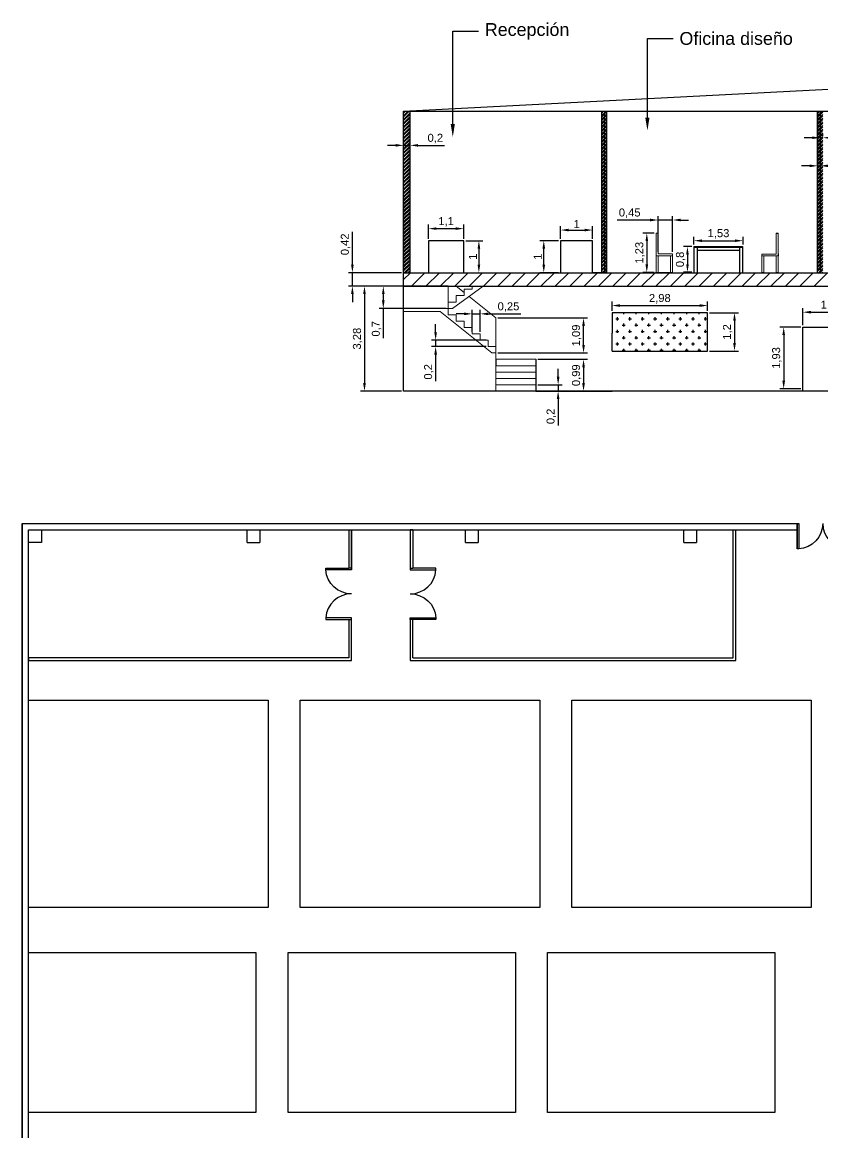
# Model space of a CAD drawing. Header units: millimetres. Extents: x 3014 to 3704, y 1026 to 1694.
# Drawn here: x 3013.7 to 3263.7, y 1329.7 to 1676.7 of the extents above; entities that cross this region are included whole.
import ezdxf
from ezdxf import colors
from ezdxf.entities.mleader import LeaderData, LeaderLine
from ezdxf.math import Vec2, Vec3

# ---------------------------------------------------------------- set-up
doc = ezdxf.new("R2010")
doc.units = ezdxf.units.MM
doc.linetypes.add('CONTINU', pattern=[0, 0])
doc.layers.add('CARPINTERIA', color=255, linetype='Continuous')
doc.layers.add('PUERTAS', color=7, linetype='Continuous')
doc.styles.get("Standard").update_dxf_attribs({"font": 'arial.ttf'})
doc.dimstyles.new('ISO-25', dxfattribs={"dimtxt": 2.5, "dimasz": 2.5, "dimexe": 1.25, "dimexo": 0.625, "dimtad": 1, "dimtxsty": 'Standard', "dimcen": 2.5, "dimadec": 0, "dimazin": 0, "dimtfac": 1, "dimtmove": 0, "dimatfit": 3, "dimfxl": 1, "dimarcsym": 0})
pattern_1 = [(45, (-1.67774, -34.07064), (-0.57249133, 0.57249133), []), (45, (-1.2961, -34.07064), (-0.57249133, 0.57249133), [])]

# ---------------------------------------------------------------- blocks, each defined once
blk = doc.blocks.new('*D11')
at = {"color": 0, "lineweight": -2, "transparency": 16777216}
for p, q in [((3181.09, 1565.92), (3181.09, 1568.42)), ((3174.74, 1563.42), (3182.34, 1563.42)), ((3174.74, 1561.43), (3182.34, 1561.43)), ((3181.09, 1563.42), (3181.09, 1561.43)), ((3181.09, 1558.93), (3181.09, 1550.66))]:
    blk.add_line(p, q, dxfattribs=at)
at = {"color": 0, "transparency": 16777216}
for points in [[(3180.67, 1565.92), (3181.51, 1565.92), (3181.09, 1563.42)], [(3180.67, 1558.93), (3181.51, 1558.93), (3181.09, 1561.43)]]:
    blk.add_solid(points, dxfattribs=at)
at = {"layer": 'Defpoints', "color": 0, "transparency": 16777216}
for p in [(3174.11, 1563.42), (3174.11, 1561.43), (3181.09, 1561.43)]:
    blk.add_point(p, dxfattribs=at)
at = {"color": 0, "transparency": 16777216, "insert": (3178.96, 1553.54), "char_height": 2.5, "attachment_point": 5, "rotation": 90}
blk.add_mtext('0,2', dxfattribs=at)
blk = doc.blocks.new('*D12')
at = {"color": 0, "lineweight": -2, "transparency": 16777216}
for p, q in [((3174.74, 1571.37), (3190.28, 1571.37)), ((3189.03, 1568.87), (3189.03, 1563.93)), ((3174.74, 1561.43), (3190.28, 1561.43))]:
    blk.add_line(p, q, dxfattribs=at)
at = {"color": 0, "transparency": 16777216}
for points in [[(3188.61, 1568.87), (3189.45, 1568.87), (3189.03, 1571.37)], [(3188.61, 1563.93), (3189.45, 1563.93), (3189.03, 1561.43)]]:
    blk.add_solid(points, dxfattribs=at)
at = {"layer": 'Defpoints', "color": 0, "transparency": 16777216}
for p in [(3174.11, 1571.37), (3174.11, 1561.43), (3189.03, 1561.43)]:
    blk.add_point(p, dxfattribs=at)
at = {"color": 0, "transparency": 16777216, "insert": (3186.9, 1566.4), "char_height": 2.5, "attachment_point": 5, "rotation": 90}
blk.add_mtext('0,99', dxfattribs=at)
blk = doc.blocks.new('*D13')
at = {"color": 0, "lineweight": -2, "transparency": 16777216}
for p, q in [((3162.31, 1584.3), (3190.28, 1584.3)), ((3189.03, 1575.86), (3189.03, 1581.8)), ((3162.31, 1573.36), (3190.28, 1573.36))]:
    blk.add_line(p, q, dxfattribs=at)
at = {"color": 0, "transparency": 16777216}
for points in [[(3188.61, 1581.8), (3189.45, 1581.8), (3189.03, 1584.3)], [(3188.61, 1575.86), (3189.45, 1575.86), (3189.03, 1573.36)]]:
    blk.add_solid(points, dxfattribs=at)
at = {"layer": 'Defpoints', "color": 0, "transparency": 16777216}
for p in [(3161.68, 1584.3), (3189.03, 1584.3), (3161.68, 1573.36)]:
    blk.add_point(p, dxfattribs=at)
at = {"color": 0, "transparency": 16777216, "insert": (3186.9, 1578.83), "char_height": 2.5, "attachment_point": 5, "rotation": 90}
blk.add_mtext('1,09', dxfattribs=at)
blk = doc.blocks.new('*D14')
at = {"color": 0, "lineweight": -2, "transparency": 16777216}
for p, q in [((3146.15, 1594.24), (3125.25, 1594.24)), ((3126.5, 1591.74), (3126.5, 1589.78)), ((3146.15, 1587.28), (3125.25, 1587.28)), ((3126.5, 1587.28), (3126.5, 1578))]:
    blk.add_line(p, q, dxfattribs=at)
at = {"color": 0, "transparency": 16777216}
for points in [[(3126.08, 1591.74), (3126.91, 1591.74), (3126.5, 1594.24)], [(3126.08, 1589.78), (3126.91, 1589.78), (3126.5, 1587.28)]]:
    blk.add_solid(points, dxfattribs=at)
at = {"layer": 'Defpoints', "color": 0, "transparency": 16777216}
for p in [(3126.5, 1594.24), (3146.77, 1594.24), (3146.77, 1587.28)]:
    blk.add_point(p, dxfattribs=at)
at = {"color": 0, "transparency": 16777216, "insert": (3124.37, 1580.9), "char_height": 2.5, "attachment_point": 5, "rotation": 90}
blk.add_mtext('0,7', dxfattribs=at)
blk = doc.blocks.new('*D15')
at = {"color": 0, "lineweight": -2, "transparency": 16777216}
for p, q in [((3142.84, 1579.84), (3142.84, 1582.34)), ((3158.57, 1577.34), (3141.59, 1577.34)), ((3158.57, 1575.35), (3141.59, 1575.35)), ((3142.84, 1577.34), (3142.84, 1575.35)), ((3142.84, 1572.85), (3142.84, 1564.57))]:
    blk.add_line(p, q, dxfattribs=at)
at = {"color": 0, "transparency": 16777216}
for points in [[(3142.43, 1579.84), (3143.26, 1579.84), (3142.84, 1577.34)], [(3142.43, 1572.85), (3143.26, 1572.85), (3142.84, 1575.35)]]:
    blk.add_solid(points, dxfattribs=at)
at = {"layer": 'Defpoints', "color": 0, "transparency": 16777216}
for p in [(3142.84, 1575.35), (3159.2, 1577.34), (3159.2, 1575.35)]:
    blk.add_point(p, dxfattribs=at)
at = {"color": 0, "transparency": 16777216, "insert": (3140.72, 1567.46), "char_height": 2.5, "attachment_point": 5, "rotation": 90}
blk.add_mtext('0,2', dxfattribs=at)
blk = doc.blocks.new('*D16')
at = {"color": 0, "lineweight": -2, "transparency": 16777216}
for p, q in [((3151.73, 1585.57), (3149.23, 1585.57)), ((3154.23, 1579.95), (3154.23, 1586.82)), ((3154.23, 1585.57), (3156.71, 1585.57)), ((3156.71, 1579.95), (3156.71, 1586.82)), ((3159.21, 1585.57), (3169.48, 1585.57))]:
    blk.add_line(p, q, dxfattribs=at)
at = {"color": 0, "transparency": 16777216}
for points in [[(3151.73, 1585.99), (3151.73, 1585.16), (3154.23, 1585.57)], [(3159.21, 1585.99), (3159.21, 1585.16), (3156.71, 1585.57)]]:
    blk.add_solid(points, dxfattribs=at)
at = {"layer": 'Defpoints', "color": 0, "transparency": 16777216}
for p in [(3156.71, 1585.57), (3154.23, 1579.33), (3156.71, 1579.33)]:
    blk.add_point(p, dxfattribs=at)
at = {"color": 0, "transparency": 16777216, "insert": (3165.59, 1587.7), "char_height": 2.5, "attachment_point": 5}
blk.add_mtext('0,25', dxfattribs=at)
blk = doc.blocks.new('*D17')
at = {"color": 0, "lineweight": -2, "transparency": 16777216}
for p, q in [((3132.23, 1594.24), (3119.37, 1594.24)), ((3120.62, 1591.74), (3120.62, 1563.93)), ((3132.23, 1561.43), (3119.37, 1561.43))]:
    blk.add_line(p, q, dxfattribs=at)
at = {"color": 0, "transparency": 16777216}
for points in [[(3120.2, 1591.74), (3121.03, 1591.74), (3120.62, 1594.24)], [(3120.2, 1563.93), (3121.03, 1563.93), (3120.62, 1561.43)]]:
    blk.add_solid(points, dxfattribs=at)
at = {"layer": 'Defpoints', "color": 0, "transparency": 16777216}
for p in [(3132.85, 1594.24), (3120.62, 1561.43), (3132.85, 1561.43)]:
    blk.add_point(p, dxfattribs=at)
at = {"color": 0, "transparency": 16777216, "insert": (3118.49, 1577.83), "char_height": 2.5, "attachment_point": 5, "rotation": 90}
blk.add_mtext('3,28', dxfattribs=at)
blk = doc.blocks.new('*D18')
at = {"color": 0, "lineweight": -2, "transparency": 16777216}
for p, q in [((3116.84, 1600.93), (3116.84, 1611.15)), ((3132.23, 1598.43), (3115.59, 1598.43)), ((3116.84, 1594.24), (3116.84, 1598.43)), ((3132.23, 1594.24), (3115.59, 1594.24)), ((3116.84, 1591.74), (3116.84, 1589.24))]:
    blk.add_line(p, q, dxfattribs=at)
at = {"color": 0, "transparency": 16777216}
for points in [[(3116.42, 1600.93), (3117.26, 1600.93), (3116.84, 1598.43)], [(3116.42, 1591.74), (3117.26, 1591.74), (3116.84, 1594.24)]]:
    blk.add_solid(points, dxfattribs=at)
at = {"layer": 'Defpoints', "color": 0, "transparency": 16777216}
for p in [(3116.84, 1598.43), (3132.85, 1598.43), (3132.85, 1594.24)]:
    blk.add_point(p, dxfattribs=at)
at = {"color": 0, "transparency": 16777216, "insert": (3114.71, 1607.29), "char_height": 2.5, "attachment_point": 5, "rotation": 90}
blk.add_mtext('0,42', dxfattribs=at)
blk = doc.blocks.new('*D48')
at = {"color": 0, "lineweight": -2, "transparency": 16777216}
for p, q in [((3197.94, 1586.56), (3197.94, 1589.41)), ((3227.77, 1586.56), (3227.77, 1589.41)), ((3200.44, 1588.16), (3225.27, 1588.16))]:
    blk.add_line(p, q, dxfattribs=at)
at = {"color": 0, "transparency": 16777216}
for points in [[(3200.44, 1588.58), (3200.44, 1587.74), (3197.94, 1588.16)], [(3225.27, 1588.58), (3225.27, 1587.74), (3227.77, 1588.16)]]:
    blk.add_solid(points, dxfattribs=at)
at = {"layer": 'Defpoints', "color": 0, "transparency": 16777216}
for p in [(3197.94, 1585.93), (3227.77, 1588.16), (3227.77, 1585.93)]:
    blk.add_point(p, dxfattribs=at)
at = {"color": 0, "transparency": 16777216, "insert": (3212.85, 1590.29), "char_height": 2.5, "attachment_point": 5}
blk.add_mtext('2,98', dxfattribs=at)
blk = doc.blocks.new('*D49')
at = {"color": 0, "lineweight": -2, "transparency": 16777216}
for p, q in [((3228.39, 1585.93), (3237.42, 1585.93)), ((3236.17, 1583.43), (3236.17, 1576.43)), ((3228.39, 1573.93), (3237.42, 1573.93))]:
    blk.add_line(p, q, dxfattribs=at)
at = {"color": 0, "transparency": 16777216}
for points in [[(3235.76, 1583.43), (3236.59, 1583.43), (3236.17, 1585.93)], [(3235.76, 1576.43), (3236.59, 1576.43), (3236.17, 1573.93)]]:
    blk.add_solid(points, dxfattribs=at)
at = {"layer": 'Defpoints', "color": 0, "transparency": 16777216}
for p in [(3227.77, 1585.93), (3227.77, 1573.93), (3236.17, 1573.93)]:
    blk.add_point(p, dxfattribs=at)
at = {"color": 0, "transparency": 16777216, "insert": (3234.05, 1579.93), "char_height": 2.5, "attachment_point": 5, "rotation": 90}
blk.add_mtext('1,2', dxfattribs=at)
blk = doc.blocks.new('*D50')
at = {"color": 0, "lineweight": -2, "transparency": 16777216}
for p, q in [((3257.51, 1582.06), (3257.51, 1587.34)), ((3260.01, 1586.09), (3271.01, 1586.09)), ((3273.51, 1582.06), (3273.51, 1587.34))]:
    blk.add_line(p, q, dxfattribs=at)
at = {"color": 0, "transparency": 16777216}
for points in [[(3260.01, 1586.5), (3260.01, 1585.67), (3257.51, 1586.09)], [(3271.01, 1586.5), (3271.01, 1585.67), (3273.51, 1586.09)]]:
    blk.add_solid(points, dxfattribs=at)
at = {"layer": 'Defpoints', "color": 0, "transparency": 16777216}
for p in [(3273.51, 1586.09), (3257.51, 1581.43), (3273.51, 1581.43)]:
    blk.add_point(p, dxfattribs=at)
at = {"color": 0, "transparency": 16777216, "insert": (3265.51, 1588.21), "char_height": 2.5, "attachment_point": 5}
blk.add_mtext('1,6', dxfattribs=at)
blk = doc.blocks.new('*D51')
at = {"color": 0, "lineweight": -2, "transparency": 16777216}
for p, q in [((3256.88, 1581.43), (3250.28, 1581.43)), ((3251.53, 1578.93), (3251.53, 1564.65)), ((3256.88, 1562.15), (3250.28, 1562.15))]:
    blk.add_line(p, q, dxfattribs=at)
at = {"color": 0, "transparency": 16777216}
for points in [[(3251.11, 1578.93), (3251.95, 1578.93), (3251.53, 1581.43)], [(3251.11, 1564.65), (3251.95, 1564.65), (3251.53, 1562.15)]]:
    blk.add_solid(points, dxfattribs=at)
at = {"layer": 'Defpoints', "color": 0, "transparency": 16777216}
for p in [(3257.51, 1581.43), (3251.53, 1562.15), (3257.51, 1562.15)]:
    blk.add_point(p, dxfattribs=at)
at = {"color": 0, "transparency": 16777216, "insert": (3249.4, 1571.79), "char_height": 2.5, "attachment_point": 5, "rotation": 90}
blk.add_mtext('1,93', dxfattribs=at)
blk = doc.blocks.new('*D52')
at = {"color": 0, "lineweight": -2, "transparency": 16777216}
for p, q in [((3211.05, 1610.8), (3207.53, 1610.8)), ((3208.78, 1608.3), (3208.78, 1601.02)), ((3211.05, 1598.52), (3207.53, 1598.52))]:
    blk.add_line(p, q, dxfattribs=at)
at = {"color": 0, "transparency": 16777216}
for points in [[(3208.37, 1608.3), (3209.2, 1608.3), (3208.78, 1610.8)], [(3208.37, 1601.02), (3209.2, 1601.02), (3208.78, 1598.52)]]:
    blk.add_solid(points, dxfattribs=at)
at = {"layer": 'Defpoints', "color": 0, "transparency": 16777216}
for p in [(3211.68, 1610.8, 24.17), (3208.78, 1598.52), (3211.68, 1598.52, 24.17)]:
    blk.add_point(p, dxfattribs=at)
at = {"color": 0, "transparency": 16777216, "insert": (3206.66, 1604.66), "char_height": 2.5, "attachment_point": 5, "rotation": 90}
blk.add_mtext('1,23', dxfattribs=at)
blk = doc.blocks.new('*D53')
at = {"color": 0, "lineweight": -2, "transparency": 16777216}
for p, q in [((3209.83, 1614.89), (3199.56, 1614.89)), ((3212.33, 1604.96), (3212.33, 1616.14)), ((3216.85, 1614.89), (3212.33, 1614.89)), ((3216.85, 1604.96), (3216.85, 1616.14)), ((3219.35, 1614.89), (3221.85, 1614.89))]:
    blk.add_line(p, q, dxfattribs=at)
at = {"color": 0, "transparency": 16777216}
for points in [[(3209.83, 1615.3), (3209.83, 1614.47), (3212.33, 1614.89)], [(3219.35, 1615.3), (3219.35, 1614.47), (3216.85, 1614.89)]]:
    blk.add_solid(points, dxfattribs=at)
at = {"layer": 'Defpoints', "color": 0, "transparency": 16777216}
for p in [(3212.33, 1614.89), (3212.33, 1604.33, 24.17), (3216.85, 1604.33, 24.17)]:
    blk.add_point(p, dxfattribs=at)
at = {"color": 0, "transparency": 16777216, "insert": (3203.44, 1617.01), "char_height": 2.5, "attachment_point": 5}
blk.add_mtext('0,45', dxfattribs=at)
blk = doc.blocks.new('*D54')
at = {"color": 0, "lineweight": -2, "transparency": 16777216}
for p, q in [((3222.89, 1606.57), (3220.23, 1606.57)), ((3221.48, 1604.07), (3221.48, 1601.07)), ((3222.89, 1598.57), (3220.23, 1598.57))]:
    blk.add_line(p, q, dxfattribs=at)
at = {"color": 0, "transparency": 16777216}
for points in [[(3221.07, 1604.07), (3221.9, 1604.07), (3221.48, 1606.57)], [(3221.07, 1601.07), (3221.9, 1601.07), (3221.48, 1598.57)]]:
    blk.add_solid(points, dxfattribs=at)
at = {"layer": 'Defpoints', "color": 0, "transparency": 16777216}
for p in [(3223.51, 1606.57), (3221.48, 1598.57), (3223.51, 1598.57)]:
    blk.add_point(p, dxfattribs=at)
at = {"color": 0, "transparency": 16777216, "insert": (3219.36, 1602.57), "char_height": 2.5, "attachment_point": 5, "rotation": 90}
blk.add_mtext('0,8', dxfattribs=at)
blk = doc.blocks.new('*D55')
at = {"color": 0, "lineweight": -2, "transparency": 16777216}
for p, q in [((3223.51, 1607.19), (3223.51, 1609.68)), ((3226.01, 1608.43), (3236.33, 1608.43)), ((3238.83, 1607.19), (3238.83, 1609.68))]:
    blk.add_line(p, q, dxfattribs=at)
at = {"color": 0, "transparency": 16777216}
for points in [[(3226.01, 1608.84), (3226.01, 1608.01), (3223.51, 1608.43)], [(3236.33, 1608.84), (3236.33, 1608.01), (3238.83, 1608.43)]]:
    blk.add_solid(points, dxfattribs=at)
at = {"layer": 'Defpoints', "color": 0, "transparency": 16777216}
for p in [(3223.51, 1606.57), (3238.83, 1608.43), (3238.83, 1606.57)]:
    blk.add_point(p, dxfattribs=at)
at = {"color": 0, "transparency": 16777216, "insert": (3231.17, 1610.55), "char_height": 2.5, "attachment_point": 5}
blk.add_mtext('1,53', dxfattribs=at)
blk = doc.blocks.new('*D56')
at = {"color": 0, "lineweight": -2, "transparency": 16777216}
for p, q in [((3140.61, 1609.06), (3140.61, 1613.45)), ((3151.61, 1609.06), (3151.61, 1613.45)), ((3143.11, 1612.2), (3149.11, 1612.2))]:
    blk.add_line(p, q, dxfattribs=at)
at = {"color": 0, "transparency": 16777216}
for points in [[(3143.11, 1612.62), (3143.11, 1611.79), (3140.61, 1612.2)], [(3149.11, 1612.62), (3149.11, 1611.79), (3151.61, 1612.2)]]:
    blk.add_solid(points, dxfattribs=at)
at = {"layer": 'Defpoints', "color": 0, "transparency": 16777216}
for p in [(3151.61, 1612.2), (3140.61, 1608.43), (3151.61, 1608.43)]:
    blk.add_point(p, dxfattribs=at)
at = {"color": 0, "transparency": 16777216, "insert": (3146.11, 1614.33), "char_height": 2.5, "attachment_point": 5}
blk.add_mtext('1,1', dxfattribs=at)
blk = doc.blocks.new('*D57')
at = {"color": 0, "lineweight": -2, "transparency": 16777216}
for p, q in [((3152.24, 1608.43), (3157.6, 1608.43)), ((3156.35, 1605.93), (3156.35, 1600.93)), ((3152.24, 1598.43), (3157.6, 1598.43))]:
    blk.add_line(p, q, dxfattribs=at)
at = {"color": 0, "transparency": 16777216}
for points in [[(3155.94, 1605.93), (3156.77, 1605.93), (3156.35, 1608.43)], [(3155.94, 1600.93), (3156.77, 1600.93), (3156.35, 1598.43)]]:
    blk.add_solid(points, dxfattribs=at)
at = {"layer": 'Defpoints', "color": 0, "transparency": 16777216}
for p in [(3151.61, 1608.43), (3151.61, 1598.43), (3156.35, 1598.43)]:
    blk.add_point(p, dxfattribs=at)
at = {"color": 0, "transparency": 16777216, "insert": (3154.47, 1603.43), "char_height": 2.5, "attachment_point": 5, "rotation": 90}
blk.add_mtext('1', dxfattribs=at)
blk = doc.blocks.new('*D58')
at = {"color": 0, "lineweight": -2, "transparency": 16777216}
for p, q in [((3181.25, 1608.43), (3175.36, 1608.43)), ((3176.61, 1600.93), (3176.61, 1605.93)), ((3181.25, 1598.43), (3175.36, 1598.43))]:
    blk.add_line(p, q, dxfattribs=at)
at = {"color": 0, "transparency": 16777216}
for points in [[(3176.19, 1605.93), (3177.03, 1605.93), (3176.61, 1608.43)], [(3176.19, 1600.93), (3177.03, 1600.93), (3176.61, 1598.43)]]:
    blk.add_solid(points, dxfattribs=at)
at = {"layer": 'Defpoints', "color": 0, "transparency": 16777216}
for p in [(3176.61, 1608.43), (3181.87, 1608.43), (3181.87, 1598.43)]:
    blk.add_point(p, dxfattribs=at)
at = {"color": 0, "transparency": 16777216, "insert": (3174.73, 1603.43), "char_height": 2.5, "attachment_point": 5, "rotation": 90}
blk.add_mtext('1', dxfattribs=at)
blk = doc.blocks.new('*D59')
at = {"color": 0, "lineweight": -2, "transparency": 16777216}
for p, q in [((3181.87, 1609.06), (3181.87, 1613)), ((3184.37, 1611.75), (3189.37, 1611.75)), ((3191.87, 1609.06), (3191.87, 1613))]:
    blk.add_line(p, q, dxfattribs=at)
at = {"color": 0, "transparency": 16777216}
for points in [[(3184.37, 1612.17), (3184.37, 1611.34), (3181.87, 1611.75)], [(3189.37, 1612.17), (3189.37, 1611.34), (3191.87, 1611.75)]]:
    blk.add_solid(points, dxfattribs=at)
at = {"layer": 'Defpoints', "color": 0, "transparency": 16777216}
for p in [(3191.87, 1611.75), (3181.87, 1608.43), (3191.87, 1608.43)]:
    blk.add_point(p, dxfattribs=at)
at = {"color": 0, "transparency": 16777216, "insert": (3186.87, 1613.63), "char_height": 2.5, "attachment_point": 5}
blk.add_mtext('1', dxfattribs=at)
blk = doc.blocks.new('*D60')
at = {"color": 0, "lineweight": -2, "transparency": 16777216}
for p, q in [((3262.14, 1648.23), (3262.14, 1630.57)), ((3262.94, 1648.23), (3262.94, 1630.57)), ((3259.64, 1631.82), (3257.14, 1631.82)), ((3262.14, 1631.82), (3262.94, 1631.82)), ((3265.44, 1631.82), (3275.69, 1631.82))]:
    blk.add_line(p, q, dxfattribs=at)
at = {"color": 0, "transparency": 16777216}
for points in [[(3259.64, 1632.23), (3259.64, 1631.4), (3262.14, 1631.82)], [(3265.44, 1632.23), (3265.44, 1631.4), (3262.94, 1631.82)]]:
    blk.add_solid(points, dxfattribs=at)
at = {"layer": 'Defpoints', "color": 0, "transparency": 16777216}
for p in [(3262.14, 1648.85), (3262.94, 1648.85), (3262.94, 1631.82)]:
    blk.add_point(p, dxfattribs=at)
at = {"color": 0, "transparency": 16777216, "insert": (3271.82, 1633.94), "char_height": 2.5, "attachment_point": 5}
blk.add_mtext('0,08', dxfattribs=at)
blk = doc.blocks.new('*D61')
at = {"color": 0, "lineweight": -2, "transparency": 16777216}
for p, q in [((3262.94, 1641.21), (3262.94, 1641.84)), ((3263.74, 1641.21), (3263.74, 1641.84)), ((3260.44, 1640.59), (3257.94, 1640.59)), ((3262.94, 1640.59), (3263.74, 1640.59)), ((3266.24, 1640.59), (3276.49, 1640.59))]:
    blk.add_line(p, q, dxfattribs=at)
at = {"color": 0, "transparency": 16777216}
for points in [[(3260.44, 1641), (3260.44, 1640.17), (3262.94, 1640.59)], [(3266.24, 1641), (3266.24, 1640.17), (3263.74, 1640.59)]]:
    blk.add_solid(points, dxfattribs=at)
at = {"layer": 'Defpoints', "color": 0, "transparency": 16777216}
for p in [(3262.94, 1640.59), (3263.74, 1640.59), (3263.74, 1640.59)]:
    blk.add_point(p, dxfattribs=at)
at = {"color": 0, "transparency": 16777216, "insert": (3272.62, 1642.71), "char_height": 2.5, "attachment_point": 5}
blk.add_mtext('0,08', dxfattribs=at)
blk = doc.blocks.new('*D62')
at = {"color": 0, "lineweight": -2, "transparency": 16777216}
for p, q in [((3130.35, 1638.21), (3127.85, 1638.21)), ((3132.85, 1638.84), (3132.85, 1639.46)), ((3132.85, 1638.21), (3134.85, 1638.21)), ((3134.85, 1638.84), (3134.85, 1639.46)), ((3137.35, 1638.21), (3145.63, 1638.21))]:
    blk.add_line(p, q, dxfattribs=at)
at = {"color": 0, "transparency": 16777216}
for points in [[(3130.35, 1638.63), (3130.35, 1637.8), (3132.85, 1638.21)], [(3137.35, 1638.63), (3137.35, 1637.8), (3134.85, 1638.21)]]:
    blk.add_solid(points, dxfattribs=at)
at = {"layer": 'Defpoints', "color": 0, "transparency": 16777216}
for p in [(3132.85, 1638.21), (3134.85, 1638.21), (3134.85, 1638.21)]:
    blk.add_point(p, dxfattribs=at)
at = {"color": 0, "transparency": 16777216, "insert": (3142.74, 1640.34), "char_height": 2.5, "attachment_point": 5}
blk.add_mtext('0,2', dxfattribs=at)

msp = doc.modelspace()

# ---------------------------------------------------------------- hatches: boundary and pattern name
h = msp.add_hatch()
h.set_pattern_fill('ANSI32', color=256, scale=0.085, style=0)
h.set_pattern_definition(pattern_1)
h.paths.add_polyline_path([(3132.852, 1598.431), (3134.852, 1598.431), (3134.852, 1648.851), (3132.852, 1648.851)])
h = msp.add_hatch()
h.set_pattern_fill('ANSI32', color=256, scale=0.085, style=0)
h.set_pattern_definition(pattern_1)
h.paths.add_polyline_path([(3195.542, 1648.851), (3194.742, 1648.851), (3194.742, 1598.431), (3195.542, 1598.431)])
h.paths.add_polyline_path([(3196.342, 1648.851), (3195.542, 1648.851), (3195.542, 1598.431), (3196.342, 1598.431)])
h.paths.add_polyline_path([(3262.942, 1648.851), (3262.142, 1648.851), (3262.142, 1598.431), (3262.942, 1598.431)])
h.paths.add_polyline_path([(3263.742, 1648.851), (3262.942, 1648.851), (3262.942, 1598.431), (3263.742, 1598.431)])
h.paths.add_polyline_path([(3335.142, 1598.431), (3335.942, 1598.431), (3335.942, 1648.851), (3335.142, 1648.851)])
h.paths.add_polyline_path([(3336.742, 1648.851), (3335.942, 1648.851), (3335.942, 1598.431), (3336.742, 1598.431)])
h.paths.add_polyline_path([(3415.507, 1594.239), (3413.507, 1594.239), (3413.507, 1561.431), (3415.507, 1561.431)])
h.paths.add_polyline_path([(3394.307, 1594.239), (3393.507, 1594.239), (3393.507, 1561.431), (3394.307, 1561.431)])
h.paths.add_polyline_path([(3470.005, 1594.239), (3468.005, 1594.239), (3468.005, 1561.431), (3470.005, 1561.431)])
h.paths.add_polyline_path([(3490.005, 1594.239), (3489.205, 1594.239), (3489.205, 1561.431), (3490.005, 1561.431)])
h.paths.add_polyline_path([(3560.805, 1594.239), (3560.005, 1594.239), (3560.005, 1561.431), (3560.805, 1561.431)])
h.paths.add_polyline_path([(3292.707, 1561.431), (3293.507, 1561.431), (3293.507, 1594.239), (3292.707, 1594.239)])
h = msp.add_hatch()
h.set_pattern_fill('ANSI31', color=256, style=0)
h.set_pattern_definition([(45, (-1.6777, -34.0706), (-2.245064, 2.245064), [])])
h.paths.add_polyline_path([(3612.852, 1594.239), (3612.852, 1598.431), (3132.852, 1598.431), (3132.852, 1594.239)])
h = msp.add_hatch()
h.set_pattern_fill('CROSS', color=256, scale=0.31, style=0)
h.set_pattern_definition([(0, (-1.6777, -34.0706), (1.9685, 1.9685), [0.98425, -2.95275]), (90, (-1.1856, -34.5628), (-1.9685, 1.9685), [0.98425, -2.95275])])
h.paths.add_polyline_path([(3197.94, 1585.931), (3197.94, 1579.584), (3197.94, 1573.931), (3227.765, 1573.931), (3227.765, 1585.931)])

# ---------------------------------------------------------------- linework, layer by layer
for p, q in [((3132.852, 1648.851), (3372.852, 1661.431)), ((3132.852, 1648.851), (3612.852, 1648.851)), ((3132.852, 1648.851), (3372.852, 1648.851)), ((3134.852, 1598.431), (3134.852, 1648.851)), ((3194.742, 1598.431), (3194.742, 1648.851)), ((3194.742, 1598.431), (3194.742, 1648.851)), ((3195.542, 1648.851), (3195.542, 1598.431)), ((3196.342, 1598.431), (3196.342, 1648.851)), ((3196.855, 1648.851), (3198.855, 1648.851)), ((3196.855, 1648.851), (3197.655, 1648.851)), ((3262.142, 1598.431), (3262.142, 1648.851)), ((3262.142, 1598.431), (3262.142, 1648.851)), ((3262.942, 1648.851), (3262.942, 1598.431)), ((3249.209, 1610.797, 24.167), (3249.855, 1610.797, 24.167)), ((3151.611, 1608.431), (3140.611, 1608.431)), ((3140.611, 1608.431), (3140.611, 1598.431)), ((3151.611, 1598.431), (3151.611, 1608.431)), ((3191.875, 1608.431), (3181.875, 1608.431)), ((3181.875, 1608.431), (3181.875, 1598.431)), ((3191.875, 1598.431), (3191.875, 1608.431)), ((3223.51, 1606.565), (3234.51, 1606.565)), ((3223.51, 1606.565), (3223.51, 1598.565)), ((3223.51, 1606.565), (3238.71, 1606.565)), ((3223.51, 1606.365), (3224.51, 1606.365)), ((3223.51, 1606.365), (3234.51, 1606.365)), ((3224.51, 1606.365), (3224.51, 1598.565)), ((3234.51, 1606.365), (3238.71, 1606.365)), ((3237.71, 1606.365), (3237.71, 1598.565)), ((3238.71, 1606.565), (3238.71, 1598.431)), ((3224.51, 1605.485), (3233.51, 1605.485)), ((3233.51, 1605.485), (3237.71, 1605.485)), ((3238.71, 1605.485), (3238.71, 1598.565)), ((3249.855, 1604.335, 24.167), (3249.855, 1603.688, 24.167)), ((3132.852, 1561.431), (3132.852, 1598.431)), ((3132.852, 1598.431), (3612.852, 1598.431)), ((3132.852, 1598.431), (3336.575, 1598.431)), ((3132.852, 1598.431), (3134.852, 1598.431)), ((3134.852, 1598.431), (3196.855, 1598.431)), ((3134.852, 1598.431), (3194.742, 1598.431)), ((3134.852, 1598.431), (3140.611, 1598.431)), ((3140.611, 1598.431), (3151.611, 1598.431)), ((3194.742, 1598.431), (3191.875, 1598.431)), ((3196.342, 1598.431), (3262.142, 1598.431)), ((3197.655, 1598.431), (3198.455, 1598.431)), ((3198.455, 1598.431), (3264.255, 1598.431)), ((3211.481, 1598.496), (3213.481, 1598.496)), ((3223.51, 1598.565), (3223.51, 1598.431)), ((3224.51, 1598.565), (3224.51, 1598.431)), ((3237.71, 1598.565), (3237.71, 1598.431)), ((3238.71, 1598.565), (3238.71, 1598.431)), ((3146.771, 1594.239), (3132.852, 1594.239)), ((3132.852, 1594.239), (3612.852, 1594.239)), ((3132.852, 1561.431), (3132.852, 1589.931)), ((3132.852, 1561.431), (3132.852, 1589.931)), ((3227.765, 1585.931), (3197.94, 1585.931)), ((3197.94, 1585.931), (3197.94, 1579.584)), ((3227.765, 1573.931), (3227.765, 1585.931)), ((3197.94, 1573.931), (3197.94, 1579.584)), ((3257.507, 1561.431), (3257.507, 1581.431)), ((3257.507, 1581.431), (3273.507, 1581.431)), ((3197.94, 1573.931), (3227.765, 1573.931)), ((3161.683, 1571.373), (3161.683, 1569.385)), ((3174.11, 1571.373), (3174.11, 1561.431)), ((3174.11, 1561.431), (3197.94, 1561.431)), ((3013.737, 1520.106), (3013.737, 1518.106)), ((3013.737, 1520.106), (3255.737, 1520.106)), ((3013.737, 1520.106), (3013.737, 1148.106)), ((3255.737, 1520.106), (3255.737, 1512.121)), ((3015.737, 1518.106), (3115.737, 1518.106)), ((3083.937, 1514.106), (3083.937, 1518.106)), ((3083.937, 1518.106), (3087.937, 1518.106)), ((3087.937, 1518.106), (3087.937, 1514.106)), ((3115.737, 1518.106), (3115.737, 1506.106)), ((3115.737, 1518.106), (3135.737, 1518.106)), ((3116.537, 1505.606), (3116.537, 1518.106)), ((3116.537, 1518.106), (3116.537, 1506.106)), ((3135.737, 1518.106), (3134.937, 1518.106)), ((3134.937, 1518.106), (3134.937, 1505.606)), ((3134.937, 1518.106), (3134.937, 1506.106)), ((3135.737, 1518.106), (3135.737, 1506.106)), ((3152.137, 1514.106), (3152.137, 1518.106)), ((3152.137, 1518.106), (3156.137, 1518.106)), ((3156.137, 1518.106), (3156.137, 1514.106)), ((3220.337, 1514.106), (3220.337, 1518.106)), ((3220.337, 1518.106), (3224.337, 1518.106)), ((3224.337, 1518.106), (3224.337, 1514.106)), ((3235.737, 1478.106), (3235.737, 1518.106)), ((3236.537, 1477.306), (3236.537, 1518.106)), ((3083.937, 1514.106), (3087.937, 1514.106)), ((3152.137, 1514.106), (3156.137, 1514.106)), ((3220.337, 1514.106), (3224.337, 1514.106)), ((3116.537, 1506.106), (3115.737, 1506.106)), ((3134.937, 1506.106), (3135.737, 1506.106)), ((3136.937, 1506.106), (3135.737, 1506.106)), ((3114.537, 1490.106), (3116.537, 1490.106)), ((3115.737, 1490.106), (3115.737, 1478.106)), ((3116.537, 1477.306), (3116.537, 1490.606)), ((3134.937, 1490.106), (3134.937, 1477.306)), ((3135.737, 1478.106), (3135.737, 1490.106)), ((3115.737, 1478.106), (3015.737, 1478.106)), ((3015.737, 1478.106), (3015.737, 1477.306)), ((3135.737, 1478.106), (3235.737, 1478.106)), ((3015.737, 1477.306), (3116.537, 1477.306)), ((3134.937, 1477.306), (3235.737, 1477.306)), ((3235.737, 1477.306), (3236.537, 1477.306)), ((3015.737, 1400.104), (3015.737, 1464.904)), ((3015.737, 1464.904), (3080.537, 1464.904)), ((3080.537, 1464.904), (3090.537, 1464.904)), ((3090.537, 1464.904), (3090.537, 1400.104)), ((3100.537, 1400.104), (3100.537, 1464.904)), ((3100.537, 1464.904), (3165.337, 1464.904)), ((3165.337, 1464.904), (3175.337, 1464.904)), ((3175.337, 1464.904), (3175.337, 1400.104)), ((3185.337, 1400.104), (3185.337, 1464.904)), ((3185.337, 1464.904), (3250.137, 1464.904)), ((3250.137, 1464.904), (3260.137, 1464.904)), ((3260.137, 1464.904), (3260.137, 1400.104)), ((3035.737, 1400.104), (3015.737, 1400.104)), ((3090.537, 1400.104), (3035.737, 1400.104)), ((3120.537, 1400.104), (3100.537, 1400.104)), ((3175.337, 1400.104), (3120.537, 1400.104)), ((3205.337, 1400.104), (3185.337, 1400.104)), ((3260.137, 1400.104), (3205.337, 1400.104)), ((3015.737, 1336.104), (3015.737, 1386.104)), ((3015.737, 1386.104), (3086.737, 1386.104)), ((3086.737, 1386.104), (3086.737, 1336.104)), ((3096.737, 1336.104), (3096.737, 1386.104)), ((3096.737, 1386.104), (3167.737, 1386.104)), ((3167.737, 1386.104), (3167.737, 1336.104)), ((3177.737, 1336.104), (3177.737, 1386.104)), ((3177.737, 1386.104), (3248.737, 1386.104)), ((3248.737, 1386.104), (3248.737, 1336.104)), ((3086.737, 1336.104), (3015.737, 1336.104)), ((3106.737, 1336.104), (3096.737, 1336.104)), ((3167.737, 1336.104), (3106.737, 1336.104)), ((3187.737, 1336.104), (3177.737, 1336.104)), ((3248.737, 1336.104), (3187.737, 1336.104))]:
    msp.add_line(p, q)
at = {"lineweight": 5}
for p, q in [((3211.58, 1598.519, 24.167), (3211.68, 1598.519, 24.167)), ((3212.326, 1598.519, 24.167), (3216.203, 1598.519, 24.167)), ((3132.852, 1561.431), (3132.852, 1594.239)), ((3146.771, 1587.279), (3146.771, 1594.239)), ((3151.742, 1592.25), (3149.256, 1594.239)), ((3151.742, 1591.256), (3151.742, 1593.244)), ((3151.742, 1593.244), (3154.227, 1593.244)), ((3146.771, 1587.279), (3146.771, 1589.268)), ((3146.771, 1589.268), (3149.256, 1589.268)), ((3149.256, 1589.268), (3149.256, 1591.256)), ((3149.256, 1591.256), (3151.742, 1591.256)), ((3153.278, 1591.021), (3161.683, 1584.297)), ((3145.777, 1587.279), (3132.852, 1587.279)), ((3146.771, 1587.279), (3145.777, 1587.279)), ((3146.771, 1585.291), (3146.771, 1587.279)), ((3149.256, 1585.291), (3146.771, 1585.291)), ((3149.256, 1583.303), (3149.256, 1585.291)), ((3151.742, 1583.303), (3149.256, 1583.303)), ((3151.742, 1581.314), (3151.742, 1583.303)), ((3161.683, 1575.35), (3161.683, 1584.297)), ((3154.227, 1581.314), (3151.742, 1581.314)), ((3154.227, 1579.326), (3154.227, 1581.314)), ((3156.712, 1579.326), (3154.227, 1579.326)), ((3156.712, 1577.338), (3156.712, 1579.326)), ((3159.198, 1577.338), (3156.712, 1577.338)), ((3159.198, 1575.35), (3159.198, 1577.338)), ((3161.683, 1575.35), (3159.198, 1575.35)), ((3161.683, 1573.361), (3161.683, 1575.35)), ((3161.683, 1571.373), (3161.683, 1573.361)), ((3161.683, 1571.373), (3174.11, 1571.373)), ((3161.683, 1567.396), (3161.683, 1569.385)), ((3161.683, 1569.385), (3174.11, 1569.385)), ((3161.683, 1565.408), (3161.683, 1567.396)), ((3161.683, 1567.396), (3174.11, 1567.396)), ((3161.683, 1563.42), (3161.683, 1565.408)), ((3161.683, 1565.408), (3174.11, 1565.408)), ((3161.683, 1561.431), (3161.683, 1563.42)), ((3161.683, 1563.42), (3174.11, 1563.42)), ((3174.11, 1561.431), (3161.683, 1561.431)), ((3174.11, 1561.431), (3170.134, 1561.431)), ((3174.11, 1561.431), (3176.099, 1561.431))]:
    msp.add_line(p, q, dxfattribs=at)
at = {"linetype": 'CONTINU', "lineweight": 5}
for p, q in [((3157.707, 1594.239), (3148.126, 1587.279)), ((3154.227, 1593.244), (3154.227, 1594.239)), ((3144.285, 1586.285), (3132.852, 1586.285)), ((3146.771, 1587.279), (3144.285, 1587.279)), ((3144.285, 1586.285), (3160.44, 1573.361)), ((3146.771, 1587.279), (3148.126, 1587.279)), ((3161.683, 1573.361), (3160.44, 1573.361))]:
    msp.add_line(p, q, dxfattribs=at)
for points in [[(3612.852, 1648.851), (3612.852, 1561.431), (3132.852, 1561.431), (3132.852, 1648.851)], [(3013.737, 1147.606), (3013.737, 1520.106)], [(3015.737, 1148.106), (3015.737, 1518.106), (3255.737, 1518.106)]]:
    msp.add_lwpolyline(points)
msp.add_lwpolyline([(3015.737, 1518.106), (3019.737, 1518.106), (3019.737, 1514.106), (3015.737, 1514.106)], close=True)
at = {"layer": 'CARPINTERIA'}
for points in [[(3263.737, 1520.106, -0.3960122), (3256.237, 1512.121), (3255.737, 1512.121), (3255.737, 1520.106), (3256.237, 1520.106), (3256.237, 1512.121)], [(3263.737, 1520.106, 0.3960122), (3271.237, 1512.121), (3271.737, 1512.121), (3271.737, 1520.106), (3271.237, 1520.106), (3271.237, 1512.121)], [(3116.537, 1498.106, -0.3960122), (3108.552, 1505.606), (3108.552, 1506.106), (3115.737, 1506.106)], [(3134.937, 1498.106, 0.3960122), (3142.921, 1505.606), (3142.921, 1506.106), (3136.937, 1506.106)], [(3116.537, 1498.106, 0.3960122), (3108.552, 1490.606), (3108.552, 1490.106), (3114.537, 1490.106)], [(3134.937, 1498.106, -0.3960122), (3142.921, 1490.606), (3142.921, 1490.106), (3134.937, 1490.106), (3134.937, 1490.606), (3142.921, 1490.606)]]:
    msp.add_lwpolyline(points, format="xyb", dxfattribs=at)
for points in [[(3116.537, 1506.106), (3116.537, 1505.606), (3108.552, 1505.606)], [(3134.937, 1506.106), (3134.937, 1505.606), (3142.921, 1505.606)], [(3116.537, 1490.106), (3116.537, 1490.606), (3108.552, 1490.606)]]:
    msp.add_lwpolyline(points, dxfattribs=at)
at = {"layer": 'PUERTAS', "lineweight": 5}
for p, q in [((3212.326, 1610.797, 24.167), (3211.68, 1610.797, 24.167)), ((3211.68, 1610.797, 24.167), (3211.68, 1603.688, 24.167)), ((3212.326, 1604.335, 24.167), (3212.326, 1610.797, 24.167)), ((3249.209, 1610.797, 24.167), (3249.209, 1604.186, 24.167)), ((3249.855, 1604.335, 24.167), (3249.855, 1610.797, 24.167)), ((3211.68, 1598.519, 24.167), (3211.68, 1603.688, 24.167)), ((3211.68, 1603.688, 24.167), (3212.326, 1603.688, 24.167)), ((3211.68, 1603.688, 24.167), (3216.849, 1603.688, 24.167)), ((3211.68, 1603.688, 24.167), (3211.68, 1598.519, 24.167)), ((3216.849, 1604.335, 24.167), (3212.326, 1604.335, 24.167)), ((3212.326, 1603.688, 24.167), (3212.326, 1598.519, 24.167)), ((3216.203, 1598.519, 24.167), (3216.203, 1603.688, 24.167)), ((3216.203, 1603.688, 24.167), (3216.849, 1603.688, 24.167)), ((3216.849, 1603.688, 24.167), (3216.849, 1604.335, 24.167)), ((3216.849, 1603.688, 24.167), (3216.849, 1598.519, 24.167)), ((3249.209, 1604.186, 24.167), (3244.686, 1604.186, 24.167)), ((3244.686, 1603.688, 24.167), (3244.686, 1604.186, 24.167)), ((3244.686, 1603.688, 24.167), (3249.855, 1603.688, 24.167)), ((3244.686, 1603.688, 24.167), (3244.686, 1598.519, 24.167)), ((3245.332, 1603.688, 24.167), (3245.332, 1598.519, 24.167)), ((3249.209, 1598.519, 24.167), (3249.209, 1603.688, 24.167)), ((3249.855, 1603.688, 24.167), (3249.855, 1598.519, 24.167)), ((3211.68, 1598.519, 24.167), (3212.326, 1598.519, 24.167)), ((3216.849, 1598.519, 24.167), (3216.203, 1598.519, 24.167)), ((3244.686, 1598.519, 24.167), (3245.332, 1598.519, 24.167)), ((3249.855, 1598.519, 24.167), (3249.209, 1598.519, 24.167))]:
    msp.add_line(p, q, dxfattribs=at)

# ---------------------------------------------------------------- dimensions: what is measured, and where the dimension line sits
for base, p1, p2, angle, picture, middle in [((3262.942, 1631.817), (3262.142, 1648.851), (3262.942, 1648.851), 180, '*D60', (3271.817, 1631.817)), ((3126.497, 1594.239), (3146.771, 1587.279), (3146.771, 1594.239), 90, '*D14', (3126.497, 1580.902))]:
    dim = msp.add_linear_dim(base=base, p1=p1, p2=p2, angle=angle, dimstyle='ISO-25', override={"dimlfac": 0.1})
    dim.commit()
    dim.dimension.update_dxf_attribs({"geometry": picture, "text_midpoint": middle, "dimtype": 160})
for base, p1, p2, angle, picture, middle in [((3134.852, 1638.212), (3132.852, 1638.212), (3134.852, 1638.212), 180, '*D62', (3142.74, 1640.34)), ((3116.839, 1598.431), (3132.852, 1594.239), (3132.852, 1598.431), 90, '*D18', (3114.711, 1607.29)), ((3208.784, 1598.519), (3211.68, 1610.797, 24.167), (3211.68, 1598.519, 24.167), 90, '*D52', (3206.657, 1604.658)), ((3156.353, 1598.431), (3151.611, 1608.431), (3151.611, 1598.431), 90, '*D57', (3154.473, 1603.431)), ((3176.611, 1608.431), (3181.875, 1598.431), (3181.875, 1608.431), 90, '*D58', (3174.731, 1603.431)), ((3221.483, 1598.565), (3223.51, 1606.565), (3223.51, 1598.565), 90, '*D54', (3219.355, 1602.565)), ((3120.617, 1561.431), (3132.852, 1594.239), (3132.852, 1561.431), 90, '*D17', (3118.49, 1577.835)), ((3236.174, 1573.931), (3227.765, 1585.931), (3227.765, 1573.931), 90, '*D49', (3234.047, 1579.931)), ((3142.843, 1575.35), (3159.198, 1577.338), (3159.198, 1575.35), 90, '*D15', (3140.715, 1567.462)), ((3189.032, 1584.297), (3161.683, 1573.361), (3161.683, 1584.297), 90, '*D13', (3186.904, 1578.829)), ((3251.529, 1562.148), (3257.507, 1581.431), (3257.507, 1562.148), 90, '*D51', (3249.401, 1571.79)), ((3189.032, 1561.431), (3174.11, 1571.373), (3174.11, 1561.431), 90, '*D12', (3186.904, 1566.402)), ((3181.089, 1561.431), (3174.11, 1563.42), (3174.11, 1561.431), 90, '*D11', (3178.962, 1553.543))]:
    dim = msp.add_linear_dim(base=base, p1=p1, p2=p2, angle=angle, dimstyle='ISO-25', override={"dimlfac": 0.1})
    dim.commit()
    dim.dimension.update_dxf_attribs({"geometry": picture, "text_midpoint": middle})
for base, p1, p2, picture, middle in [((3263.742, 1640.586), (3262.942, 1640.586), (3263.742, 1640.586), '*D61', (3272.617, 1642.713)), ((3212.326, 1614.885), (3216.849, 1604.335, 24.167), (3212.326, 1604.335, 24.167), '*D53', (3203.445, 1617.012)), ((3151.611, 1612.202), (3140.611, 1608.431), (3151.611, 1608.431), '*D56', (3146.111, 1614.329)), ((3191.875, 1611.752), (3181.875, 1608.431), (3191.875, 1608.431), '*D59', (3186.875, 1613.632)), ((3238.83, 1608.426), (3223.51, 1606.565), (3238.83, 1606.565), '*D55', (3231.17, 1610.553)), ((3156.712, 1585.574), (3154.227, 1579.326), (3156.712, 1579.326), '*D16', (3165.594, 1587.701)), ((3227.765, 1588.16), (3197.94, 1585.931), (3227.765, 1585.931), '*D48', (3212.853, 1590.288)), ((3273.507, 1586.085), (3257.507, 1581.431), (3273.507, 1581.431), '*D50', (3265.507, 1588.213))]:
    dim = msp.add_linear_dim(base=base, p1=p1, p2=p2, dimstyle='ISO-25', override={"dimlfac": 0.1})
    dim.commit()
    dim.dimension.update_dxf_attribs({"geometry": picture, "text_midpoint": middle})

# ---------------------------------------------------------------- leaders
ml = msp.add_multileader_mtext('Standard')
ml.set_content('Recepción', color=256)
ml.set_leader_properties()
ml.build(insert=Vec2(0, 0))
ctx = ml.context
ctx.base_point, ctx.plane_origin = Vec3(3156.194, 1673.846), Vec3(3148.194, 1640.85)
notes = []
notes.append((ctx, [(0, (1, 1, 0), (3148.194, 1673.846), (1, 0), 8, [(0, [(3148.194, 1640.85)], 0, [])])]))
ctx.mtext.insert, ctx.mtext.flow_direction = Vec3(3158.194, 1676.401), 5
ml = msp.add_multileader_mtext('Standard')
ml.set_content('Oficina diseño', color=256)
ml.set_leader_properties()
ml.build(insert=Vec2(0, 0))
ctx = ml.context
ctx.base_point, ctx.plane_origin = Vec3(3216.974, 1671.579), Vec3(3208.974, 1642.865)
notes.append((ctx, [(0, (1, 1, 0), (3208.974, 1671.579), (1, 0), 8, [(0, [(3208.974, 1642.865)], 0, [])])]))
ctx.mtext.insert, ctx.mtext.flow_direction = Vec3(3218.974, 1673.613), 5
for ctx, leaders in notes:
    for number, flags, end, landing, length, lines in leaders:
        leader = LeaderData()
        leader.index, (leader.has_last_leader_line, leader.has_dogleg_vector, leader.attachment_direction) = number, flags
        leader.last_leader_point, leader.dogleg_vector, leader.dogleg_length = Vec3(end), Vec3(landing), length
        for number, points, colour, breaks in lines:
            line = LeaderLine()
            line.index, line.vertices, line.color, line.breaks = number, Vec3.list(points), colors.encode_raw_color(colour), breaks
            leader.lines.append(line)
        ctx.leaders.append(leader)

doc.saveas('drawing.dxf')
